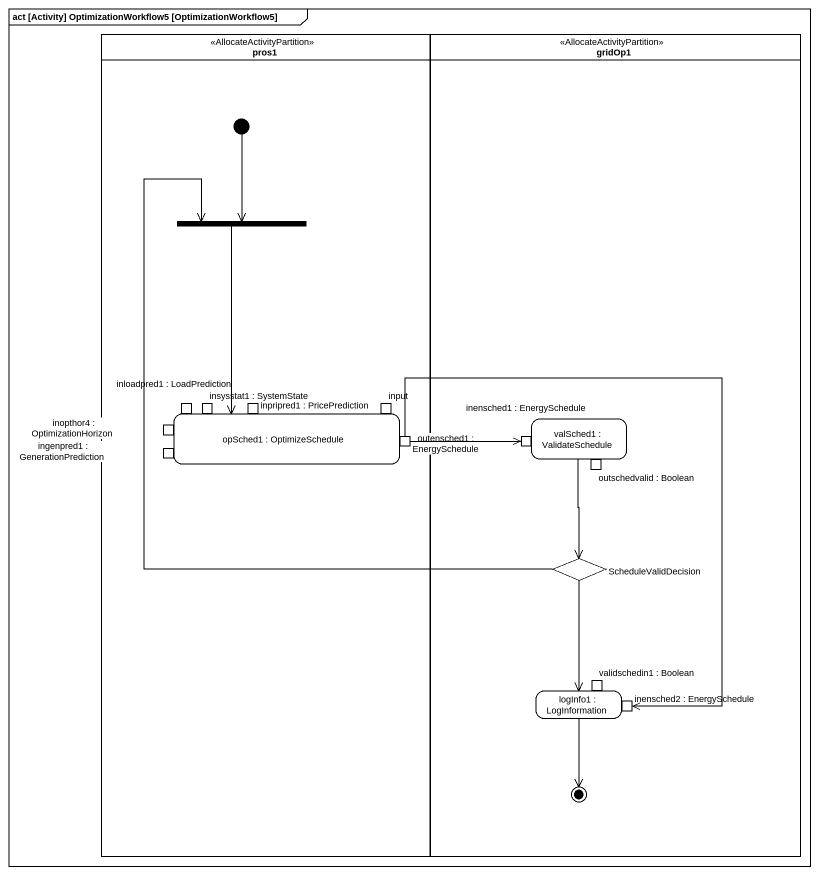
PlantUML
@startuml
mainframe act [Activity] OptimizationWorkflow5 [OptimizationWorkflow5]
hide empty description
state pros1 <<AllocateActivityPartition>> {
  state fork1 <<join>>
  state "opSched1 : OptimizeSchedule" as opSched1 {
    state "inopthor4 : OptimizationHorizon" as inopthor4 <<inputPin>>
    state "inloadpred1 : LoadPrediction" as inloadpred1_LoadPrediction <<inputPin>>
    state "insysstat1 : SystemState" as insysstat1_SystemState <<inputPin>>
    state "inpripred1 : PricePrediction" as inpripred1_PricePrediction <<inputPin>>
    state input <<inputPin>>
    state "ingenpred1 : GenerationPrediction" as ingenpred1 <<inputPin>>
    state "outensched1 : EnergySchedule" as outensched1_EnergySchedule <<outputPin>>
  }
  [*] --> fork1
}
state gridOp1 <<AllocateActivityPartition>> {
  state "valSched1 : ValidateSchedule" as valSched1 {
    state "inensched1 : EnergySchedule" as inensched1_EnergySchedule <<inputPin>>
    state "outschedvalid : Boolean" as outschedvalid_Boolean <<outputPin>>
  }
  state ScheduleValidDecision <<choice>>
  state "logInfo1 : LogInformation" as logInfo1 {
    state "validschedin1 : Boolean" as validschedin1_Boolean <<inputPin>>
    state "inensched2 : EnergySchedule" as inensched2_EnergySchedule <<inputPin>>
  }
  logInfo1 --> [*]
}
fork1 --> opSched1
valSched1 --> ScheduleValidDecision
outensched1_EnergySchedule -right-> inensched1_EnergySchedule
outensched1_EnergySchedule --> inensched2_EnergySchedule
ScheduleValidDecision -up-> fork1
ScheduleValidDecision --> logInfo1
@enduml
